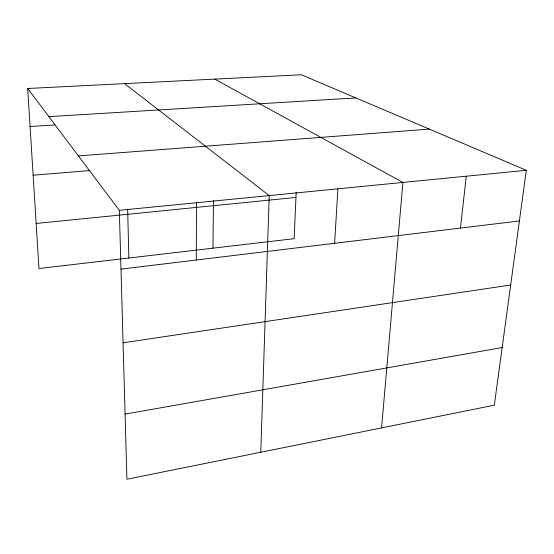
<?xml version="1.0" encoding="UTF-8"?>
<svg xmlns="http://www.w3.org/2000/svg" width="554" height="554" viewBox="0 0 554 554"><rect width="100%" height="100%" fill="white"/><g stroke="black" fill="none" stroke-linecap="round" stroke-linejoin="round"><path stroke-width="0.83" d="M196.296 260.013L196.483 202.736M212.978 248.171L213.463 200.569M260.768 452.258L269.223 195.583L124.546 83.633M296.182 192.252L294.146 238.677L38.974 268.531L27.7 88.488L301.334 74.769L526.3 170.293L494.313 405.182L126.921 479.231L119.332 210.326L27.7 88.488M334.616 243.296L337.919 188.824M381.574 427.91L402.903 182.432L214.71 79.111M460.45 228.082L466.274 176.2M125.086 414.115L502.159 347.552M123.071 342.808L510.677 285.005M120.994 269.119L519.403 220.956M36.149 223.463L295.954 197.432M119.332 210.326L526.3 170.293M33.129 175.216L90.053 170.535M78.412 155.916L429.295 129.103M30.082 126.52L54.777 124.934M48.884 116.652L355.869 97.926M127.655 209.183L128.867 258.012"/></g></svg>
